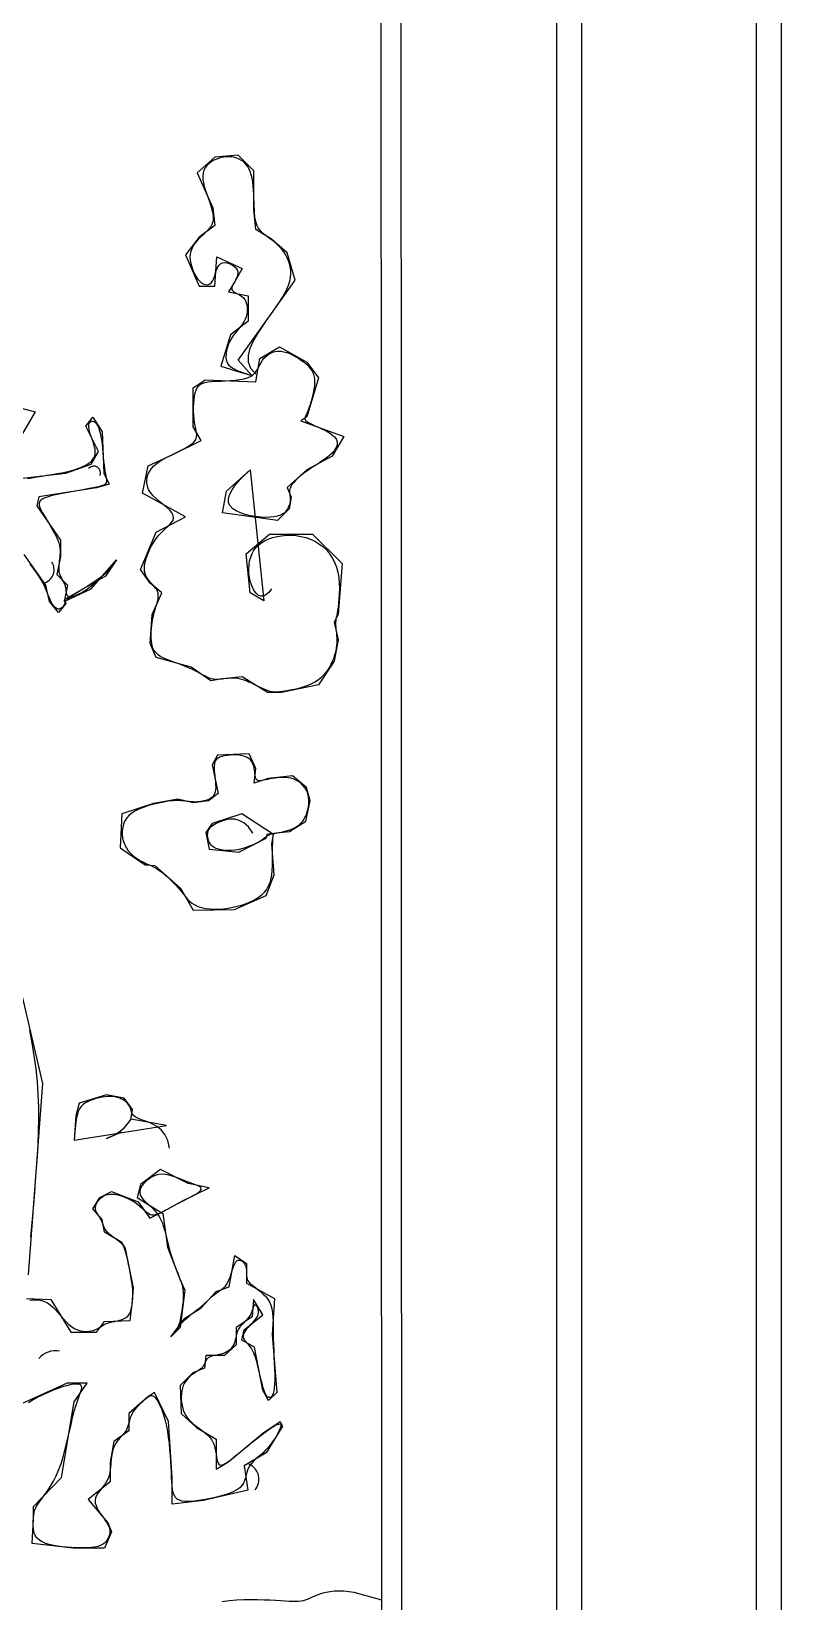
# Model space of a CAD drawing. Header units: metres. Extents: x -1226 to -815, y -1 to 952.
# Drawn here: x -944.1 to -828.6, y 318 to 559.9 of the extents above; entities that cross this region are included whole.
import ezdxf

# ---------------------------------------------------------------- set-up
doc = ezdxf.new("R2010")
doc.units = ezdxf.units.M
for name, color, linetype in [('3', 3, 'Continuous'), ('4', 4, 'Continuous'), ('7', 7, 'Continuous')]:
    doc.layers.add(name, color=color, linetype=linetype)

msp = doc.modelspace()

# ---------------------------------------------------------------- linework, layer by layer
at = {"layer": '3'}
msp.add_lwpolyline([(-1209.73, 927.22), (-1209.73, 3.01), (-832.43, 3.01), (-832.43, 939.37)], dxfattribs=at)
msp.add_lwpolyline([(-1178.93, 164.71), (-1178.93, 719.11), (-863.23, 719.11), (-863.23, 164.71)], close=True, dxfattribs=at)
msp.add_lwpolyline([(-1021.08, 677.08, -0.25), (-1041.73, 662.44, -0.06), (-1088.92, 661.95, 0.52), (-1109.94, 630.66, 0.6), (-1151.91, 606.37), (-1152.03, 280.53, 0.42), (-1135.07, 244.88, 0.48), (-1107.2, 202.03), (-934.96, 202.03, 0.48), (-907.09, 244.88, 0.42), (-890.13, 280.53), (-890.25, 606.37, 0.6), (-932.22, 630.66, 0.52), (-953.24, 661.95, -0.06), (-1000.42, 662.44, -0.25)], format="xyb", close=True, dxfattribs=at)
at = {"layer": '4'}
msp.add_lwpolyline([(-1213.58, 928.57), (-1213.58, -0.84), (-828.58, -0.84), (-828.58, 938.23)], dxfattribs=at)
msp.add_lwpolyline([(-1182.78, 160.86), (-1182.78, 722.96), (-859.38, 722.96), (-859.38, 160.86)], close=True, dxfattribs=at)
msp.add_lwpolyline([(-1021.61, 685.53, -0.34), (-1042.13, 665.5, -0.06), (-1088.77, 665.03, 0.44), (-1114.41, 636.15, 0.52), (-1154.99, 606.33), (-1155.11, 281.07, 0.39), (-1138.79, 243.03, 0.45), (-1107.35, 198.95), (-1021.08, 198.95), (-934.8, 198.95, 0.45), (-903.37, 243.03, 0.39), (-887.05, 281.07), (-887.17, 606.33, 0.52), (-927.74, 636.15, 0.44), (-953.39, 665.03, -0.06), (-1000.03, 665.5, -0.34), (-1020.55, 685.53)], format="xyb", dxfattribs=at)
at = {"layer": '7'}
for points in [[(-909.52, 507.11), (-909.52, 507.11), (-910.3, 507.96), (-910.66, 508.93), (-910.66, 509.98), (-910.38, 511.09), (-909.88, 512.22), (-909.23, 513.35), (-908.51, 514.45), (-907.79, 515.49), (-907.11, 516.44), (-906.5, 517.32), (-905.96, 518.12), (-905.49, 518.86), (-905.08, 519.55), (-904.75, 520.2), (-904.49, 520.82), (-904.3, 521.41), (-904.18, 521.98), (-904.14, 522.54), (-904.15, 523.08), (-904.22, 523.6), (-904.34, 524.1), (-904.49, 524.57), (-904.68, 525.01), (-904.9, 525.42), (-905.13, 525.8), (-905.39, 526.15), (-905.65, 526.47), (-905.93, 526.77), (-906.22, 527.05), (-906.51, 527.31), (-906.81, 527.55), (-907.11, 527.78), (-907.41, 528), (-907.71, 528.22), (-907.99, 528.43), (-908.27, 528.65), (-908.53, 528.88), (-908.77, 529.11), (-908.98, 529.36), (-909.17, 529.64), (-909.32, 529.93), (-909.45, 530.25), (-909.54, 530.6), (-909.62, 530.98), (-909.68, 531.4), (-909.72, 531.86), (-909.75, 532.36), (-909.77, 532.9), (-909.79, 533.48), (-909.81, 534.1), (-909.83, 534.74), (-909.87, 535.39), (-909.92, 536.04), (-909.99, 536.66), (-910.09, 537.26), (-910.22, 537.81), (-910.39, 538.31), (-910.6, 538.76), (-910.83, 539.15), (-911.1, 539.49), (-911.4, 539.78), (-911.72, 540.02), (-912.07, 540.22), (-912.43, 540.37), (-912.82, 540.48), (-913.22, 540.55), (-913.63, 540.58), (-914.05, 540.57), (-914.47, 540.53), (-914.88, 540.44), (-915.3, 540.32), (-915.7, 540.17), (-916.08, 539.99), (-916.45, 539.77), (-916.78, 539.51), (-917.08, 539.21), (-917.33, 538.88), (-917.52, 538.5), (-917.65, 538.08), (-917.71, 537.61), (-917.69, 537.1), (-917.6, 536.56), (-917.47, 535.98), (-917.29, 535.4), (-917.09, 534.81), (-916.89, 534.23), (-916.68, 533.68), (-916.5, 533.15), (-916.35, 532.66), (-916.23, 532.21), (-916.15, 531.8), (-916.1, 531.42), (-916.09, 531.06), (-916.12, 530.73), (-916.19, 530.43), (-916.3, 530.14), (-916.45, 529.86), (-916.64, 529.6), (-916.86, 529.34), (-917.1, 529.08), (-917.37, 528.83), (-917.64, 528.57), (-917.92, 528.31), (-918.21, 528.03), (-918.49, 527.74), (-918.75, 527.43), (-919, 527.11), (-919.22, 526.76), (-919.4, 526.39), (-919.54, 526), (-919.63, 525.57), (-919.67, 525.12), (-919.63, 524.64), (-919.54, 524.13), (-919.4, 523.62), (-919.22, 523.12), (-919, 522.64), (-918.75, 522.19), (-918.49, 521.79), (-918.21, 521.46), (-917.92, 521.19), (-917.64, 521.01), (-917.36, 520.89), (-917.09, 520.85), (-916.84, 520.88), (-916.6, 520.99), (-916.38, 521.16), (-916.2, 521.41), (-916.04, 521.72), (-915.91, 522.08), (-915.79, 522.48), (-915.67, 522.88), (-915.53, 523.26), (-915.37, 523.61), (-915.18, 523.9), (-914.94, 524.12), (-914.66, 524.24), (-914.33, 524.27), (-913.98, 524.23), (-913.62, 524.13), (-913.28, 523.97), (-912.96, 523.78), (-912.69, 523.55), (-912.48, 523.31), (-912.35, 523.07), (-912.29, 522.82), (-912.29, 522.57), (-912.33, 522.32), (-912.42, 522.07), (-912.53, 521.83), (-912.65, 521.59), (-912.78, 521.36), (-912.91, 521.14), (-913.03, 520.93), (-913.13, 520.73), (-913.2, 520.54), (-913.24, 520.36), (-913.24, 520.19), (-913.19, 520.04), (-913.09, 519.9), (-912.93, 519.78), (-912.72, 519.66), (-912.48, 519.53), (-912.21, 519.4), (-911.94, 519.25), (-911.68, 519.07), (-911.44, 518.86), (-911.23, 518.6), (-911.06, 518.29), (-910.94, 517.94), (-910.87, 517.56), (-910.84, 517.16), (-910.86, 516.75), (-910.92, 516.33), (-911.03, 515.93), (-911.18, 515.54), (-911.37, 515.17), (-911.59, 514.83), (-911.84, 514.5), (-912.11, 514.16), (-912.4, 513.83), (-912.68, 513.47), (-912.96, 513.09), (-913.24, 512.68), (-913.49, 512.23), (-913.71, 511.74), (-913.9, 511.24), (-914.04, 510.74), (-914.12, 510.24), (-914.14, 509.75), (-914.08, 509.3), (-913.94, 508.89), (-913.71, 508.53), (-913.39, 508.22), (-912.99, 507.94), (-912.52, 507.7), (-912, 507.48), (-911.42, 507.27), (-910.8, 507.07), (-910.14, 506.87), (-912.23, 509.22), (-907.11, 516.44), (-903.49, 521.56), (-904.7, 525.77), (-907.11, 527.88), (-909.52, 529.38), (-909.82, 532.4), (-909.82, 538.42), (-912.23, 540.82), (-915.85, 540.52), (-918.56, 538.11), (-916.15, 532.7), (-915.85, 529.99), (-918.26, 528.18), (-920.37, 525.47), (-918.26, 520.66), (-915.85, 520.66), (-915.55, 525.17), (-911.63, 523.36), (-912.83, 521.26), (-913.74, 519.75), (-910.73, 519.15), (-910.73, 515.24), (-913.44, 513.13), (-914.94, 508.31), (-911.93, 507.41), (-910.14, 506.87)], [(-907.11, 474), (-907.11, 474), (-907.55, 473.43), (-907.98, 473.07), (-908.39, 472.89), (-908.77, 472.88), (-909.13, 473.01), (-909.45, 473.28), (-909.74, 473.64), (-910, 474.1), (-910.21, 474.62), (-910.38, 475.19), (-910.51, 475.8), (-910.58, 476.43), (-910.61, 477.07), (-910.57, 477.71), (-910.48, 478.33), (-910.32, 478.91), (-910.1, 479.45), (-909.82, 479.95), (-909.47, 480.39), (-909.07, 480.79), (-908.61, 481.15), (-908.09, 481.45), (-907.52, 481.71), (-906.91, 481.92), (-906.25, 482.09), (-905.55, 482.2), (-904.82, 482.26), (-904.08, 482.27), (-903.33, 482.21), (-902.58, 482.1), (-901.84, 481.92), (-901.13, 481.67), (-900.45, 481.35), (-899.81, 480.97), (-899.22, 480.52), (-898.67, 480), (-898.18, 479.43), (-897.76, 478.79), (-897.4, 478.1), (-897.12, 477.36), (-896.91, 476.56), (-896.77, 475.74), (-896.7, 474.9), (-896.67, 474.06), (-896.68, 473.26), (-896.73, 472.5), (-896.79, 471.8), (-896.86, 471.19), (-896.94, 470.67), (-897.01, 470.24), (-897.08, 469.89), (-897.14, 469.59), (-897.19, 469.33), (-897.23, 469.09), (-897.26, 468.86), (-897.27, 468.63), (-897.26, 468.37), (-897.23, 468.09), (-897.2, 467.8), (-897.17, 467.48), (-897.13, 467.15), (-897.1, 466.8), (-897.07, 466.44), (-897.06, 466.07), (-897.07, 465.69), (-897.1, 465.3), (-897.15, 464.9), (-897.23, 464.49), (-897.32, 464.08), (-897.45, 463.66), (-897.59, 463.24), (-897.77, 462.81), (-897.97, 462.37), (-898.21, 461.94), (-898.47, 461.51), (-898.78, 461.09), (-899.12, 460.69), (-899.51, 460.32), (-899.95, 459.96), (-900.43, 459.65), (-900.96, 459.36), (-901.53, 459.12), (-902.13, 458.9), (-902.73, 458.72), (-903.34, 458.56), (-903.93, 458.43), (-904.48, 458.33), (-905, 458.24), (-905.46, 458.18), (-905.88, 458.13), (-906.26, 458.11), (-906.62, 458.12), (-906.96, 458.15), (-907.3, 458.21), (-907.65, 458.31), (-908.01, 458.44), (-908.4, 458.61), (-908.82, 458.8), (-909.25, 459.02), (-909.69, 459.24), (-910.14, 459.46), (-910.59, 459.66), (-911.04, 459.85), (-911.48, 460), (-911.9, 460.11), (-912.32, 460.18), (-912.71, 460.23), (-913.09, 460.24), (-913.46, 460.24), (-913.8, 460.22), (-914.13, 460.18), (-914.44, 460.15), (-914.73, 460.11), (-915.01, 460.08), (-915.28, 460.06), (-915.55, 460.05), (-915.81, 460.06), (-916.08, 460.09), (-916.36, 460.15), (-916.65, 460.25), (-916.96, 460.38), (-917.3, 460.54), (-917.65, 460.73), (-918.03, 460.94), (-918.44, 461.16), (-918.88, 461.39), (-919.36, 461.62), (-919.87, 461.85), (-920.41, 462.07), (-920.98, 462.29), (-921.56, 462.5), (-922.13, 462.71), (-922.69, 462.91), (-923.22, 463.12), (-923.71, 463.34), (-924.13, 463.56), (-924.5, 463.79), (-924.79, 464.03), (-925.03, 464.29), (-925.22, 464.58), (-925.36, 464.88), (-925.47, 465.21), (-925.54, 465.57), (-925.59, 465.97), (-925.62, 466.4), (-925.63, 466.86), (-925.62, 467.35), (-925.59, 467.85), (-925.54, 468.36), (-925.48, 468.87), (-925.39, 469.38), (-925.29, 469.88), (-925.17, 470.36), (-925.04, 470.82), (-924.91, 471.26), (-924.78, 471.67), (-924.67, 472.07), (-924.59, 472.44), (-924.54, 472.78), (-924.54, 473.09), (-924.58, 473.38), (-924.67, 473.64), (-924.79, 473.89), (-924.95, 474.12), (-925.13, 474.34), (-925.33, 474.56), (-925.53, 474.78), (-925.74, 475), (-925.95, 475.23), (-926.14, 475.48), (-926.31, 475.74), (-926.46, 476.04), (-926.57, 476.37), (-926.65, 476.73), (-926.67, 477.15), (-926.65, 477.61), (-926.56, 478.12), (-926.42, 478.68), (-926.22, 479.27), (-925.97, 479.87), (-925.67, 480.48), (-925.33, 481.07), (-924.95, 481.64), (-924.54, 482.17), (-924.09, 482.66), (-923.64, 483.1), (-923.21, 483.5), (-922.82, 483.89), (-922.5, 484.25), (-922.28, 484.61), (-922.18, 484.97), (-922.23, 485.33), (-922.44, 485.72), (-922.79, 486.12), (-923.24, 486.54), (-923.76, 486.98), (-924.3, 487.43), (-924.84, 487.89), (-925.33, 488.36), (-925.74, 488.85), (-926.04, 489.34), (-926.23, 489.84), (-926.33, 490.33), (-926.33, 490.82), (-926.24, 491.29), (-926.09, 491.74), (-925.87, 492.16), (-925.59, 492.56), (-925.27, 492.92), (-924.9, 493.24), (-924.5, 493.54), (-924.07, 493.82), (-923.61, 494.08), (-923.13, 494.33), (-922.63, 494.57), (-922.13, 494.82), (-921.62, 495.06), (-921.11, 495.31), (-920.63, 495.57), (-920.17, 495.83), (-919.76, 496.09), (-919.39, 496.35), (-919.09, 496.61), (-918.86, 496.87), (-918.71, 497.14), (-918.64, 497.41), (-918.62, 497.7), (-918.65, 498.01), (-918.71, 498.35), (-918.79, 498.73), (-918.88, 499.15), (-918.96, 499.63), (-919.03, 500.17), (-919.07, 500.75), (-919.1, 501.36), (-919.1, 501.97), (-919.08, 502.58), (-919.03, 503.17), (-918.96, 503.71), (-918.86, 504.2), (-918.73, 504.61), (-918.57, 504.96), (-918.36, 505.24), (-918.1, 505.47), (-917.77, 505.65), (-917.38, 505.79), (-916.91, 505.89), (-916.35, 505.95), (-915.7, 506), (-914.99, 506.03), (-914.24, 506.07), (-913.46, 506.11), (-912.7, 506.16), (-911.97, 506.25), (-911.3, 506.38), (-910.73, 506.56), (-910.25, 506.79), (-909.87, 507.08), (-909.57, 507.4), (-909.32, 507.75), (-909.11, 508.12), (-908.92, 508.5), (-908.73, 508.86), (-908.52, 509.22), (-908.27, 509.54), (-907.99, 509.83), (-907.68, 510.08), (-907.34, 510.29), (-906.96, 510.46), (-906.57, 510.57), (-906.15, 510.63), (-905.7, 510.62), (-905.24, 510.55), (-904.77, 510.42), (-904.29, 510.25), (-903.82, 510.03), (-903.35, 509.78), (-902.91, 509.51), (-902.48, 509.21), (-902.09, 508.91), (-901.73, 508.61), (-901.41, 508.3), (-901.14, 507.98), (-900.91, 507.64), (-900.72, 507.26), (-900.59, 506.85), (-900.51, 506.4), (-900.48, 505.9), (-900.51, 505.35), (-900.58, 504.76), (-900.69, 504.15), (-900.84, 503.53), (-901, 502.93), (-901.18, 502.36), (-901.36, 501.84), (-901.53, 501.39), (-901.69, 501.02), (-901.83, 500.71), (-901.92, 500.46), (-901.96, 500.26), (-901.94, 500.08), (-901.83, 499.92), (-901.63, 499.76), (-901.33, 499.58), (-900.92, 499.38), (-900.42, 499.15), (-899.87, 498.9), (-899.29, 498.63), (-898.72, 498.34), (-898.19, 498.03), (-897.73, 497.71), (-897.37, 497.38), (-897.13, 497.03), (-897.01, 496.68), (-897, 496.33), (-897.08, 495.98), (-897.25, 495.63), (-897.49, 495.28), (-897.78, 494.94), (-898.12, 494.62), (-898.49, 494.3), (-898.89, 494), (-899.31, 493.71), (-899.75, 493.42), (-900.2, 493.13), (-900.65, 492.84), (-901.1, 492.55), (-901.53, 492.26), (-901.96, 491.95), (-902.37, 491.64), (-902.75, 491.33), (-903.1, 491.02), (-903.41, 490.71), (-903.69, 490.41), (-903.92, 490.12), (-904.1, 489.85), (-904.22, 489.59), (-904.3, 489.36), (-904.33, 489.13), (-904.34, 488.91), (-904.33, 488.71), (-904.3, 488.5), (-904.27, 488.3), (-904.25, 488.09), (-904.24, 487.88), (-904.24, 487.67), (-904.26, 487.45), (-904.3, 487.23), (-904.35, 487.01), (-904.43, 486.79), (-904.53, 486.56), (-904.65, 486.34), (-904.79, 486.11), (-904.97, 485.89), (-905.19, 485.69), (-905.47, 485.5), (-905.81, 485.33), (-906.22, 485.19), (-906.72, 485.09), (-907.31, 485.03), (-908, 485.02), (-908.76, 485.05), (-909.56, 485.14), (-910.37, 485.27), (-911.16, 485.46), (-911.89, 485.71), (-912.55, 486.01), (-913.09, 486.36), (-913.48, 486.78), (-913.71, 487.27), (-913.75, 487.84), (-913.58, 488.5), (-913.19, 489.28), (-912.54, 490.17), (-911.63, 491.19), (-910.42, 492.36), (-908.31, 472.19), (-910.42, 473.39), (-911.03, 479.41), (-907.41, 482.42), (-900.78, 482.42), (-896.26, 477.91), (-896.86, 470.08), (-897.47, 468.88), (-896.86, 466.17), (-897.47, 462.86), (-899.88, 459.24), (-905.6, 458.04), (-907.71, 458.04), (-911.63, 460.45), (-914.64, 460.15), (-916.45, 459.85), (-919.46, 461.95), (-924.89, 463.46), (-925.79, 465.57), (-925.49, 470.08), (-923.98, 473.39), (-925.79, 474.9), (-927.3, 477.01), (-924.89, 482.73), (-920.37, 485.13), (-927, 488.75), (-926.09, 492.96), (-922.18, 494.77), (-917.96, 496.87), (-919.16, 498.98), (-919.16, 505), (-917.35, 506.21), (-909.52, 505.9), (-908.92, 509.52), (-905.9, 511.32), (-901.69, 508.91), (-899.88, 506.51), (-901.69, 500.49), (-902.59, 499.88), (-895.96, 497.48), (-897.77, 494.47), (-901.69, 492.36), (-904.7, 489.65), (-904.1, 488.14), (-904.4, 486.34), (-906.21, 484.53), (-914.64, 485.74), (-914.04, 489.05), (-910.42, 492.36)], [(-947.69, 502.39), (-943.51, 501.27), (-945.46, 497.93)], [(-946.3, 490.98), (-938.78, 491.81), (-934.88, 493.2), (-933.76, 495.15), (-935.71, 499.05), (-934.6, 500.44), (-933.21, 498.21), (-932.93, 491.81), (-932.09, 490.14), (-934.04, 489.59), (-942.96, 488.2), (-943.23, 486.8), (-939.61, 481.52), (-939.61, 479.01), (-940.17, 476.23), (-938.5, 474.56), (-939.06, 472.06), (-934.88, 474), (-930.98, 478.46), (-932.65, 475.95), (-939.06, 472.33), (-938.78, 471.78), (-939.89, 470.39), (-941.28, 472.06), (-941.84, 474.56), (-945.18, 479.29)], [(-944.67, 490.99), (-944, 491.13), (-943.26, 491.26), (-942.49, 491.39), (-941.69, 491.52), (-940.9, 491.64), (-940.12, 491.77), (-939.38, 491.91), (-938.7, 492.05), (-938.06, 492.2), (-937.49, 492.36), (-936.96, 492.53), (-936.49, 492.71), (-936.06, 492.9), (-935.68, 493.09), (-935.34, 493.3), (-935.05, 493.51), (-934.8, 493.74), (-934.6, 493.97), (-934.44, 494.23), (-934.33, 494.51), (-934.26, 494.8), (-934.25, 495.13), (-934.27, 495.48), (-934.35, 495.86), (-934.46, 496.26), (-934.59, 496.67), (-934.74, 497.09), (-934.88, 497.5), (-935.02, 497.9), (-935.13, 498.28), (-935.2, 498.63), (-935.23, 498.94), (-935.22, 499.21), (-935.17, 499.44), (-935.09, 499.62), (-934.98, 499.75), (-934.85, 499.83), (-934.71, 499.86), (-934.55, 499.84), (-934.39, 499.76), (-934.23, 499.62), (-934.08, 499.42), (-933.92, 499.16), (-933.77, 498.85), (-933.63, 498.47), (-933.5, 498.02), (-933.39, 497.52), (-933.3, 496.95), (-933.21, 496.33), (-933.14, 495.68), (-933.08, 495.02), (-933.02, 494.37), (-932.96, 493.73), (-932.9, 493.14), (-932.84, 492.6), (-932.76, 492.13), (-932.69, 491.73), (-932.62, 491.39), (-932.56, 491.1), (-932.51, 490.86), (-932.5, 490.65), (-932.51, 490.48), (-932.56, 490.33), (-932.65, 490.2), (-932.79, 490.08), (-933, 489.97), (-933.27, 489.87), (-933.62, 489.77), (-934.05, 489.67), (-934.58, 489.56), (-935.2, 489.45), (-935.93, 489.32), (-936.74, 489.18), (-937.59, 489.03), (-938.46, 488.87), (-939.32, 488.71), (-940.14, 488.54), (-940.88, 488.37), (-941.52, 488.2), (-942.02, 488.02), (-942.41, 487.84), (-942.67, 487.64), (-942.83, 487.42), (-942.89, 487.17), (-942.87, 486.88), (-942.76, 486.54), (-942.58, 486.15), (-942.35, 485.71), (-942.06, 485.22), (-941.75, 484.69), (-941.42, 484.14), (-941.08, 483.58), (-940.76, 483.02), (-940.47, 482.49), (-940.22, 481.98), (-940.02, 481.51), (-939.87, 481.09), (-939.77, 480.69), (-939.7, 480.32), (-939.67, 479.97), (-939.66, 479.63), (-939.68, 479.3), (-939.71, 478.97), (-939.74, 478.63), (-939.79, 478.3), (-939.82, 477.97), (-939.86, 477.64), (-939.88, 477.32), (-939.88, 477), (-939.85, 476.7), (-939.8, 476.42), (-939.71, 476.15), (-939.6, 475.89), (-939.47, 475.64), (-939.33, 475.4), (-939.2, 475.16), (-939.07, 474.92), (-938.96, 474.68), (-938.87, 474.42), (-938.82, 474.16), (-938.78, 473.89), (-938.76, 473.63), (-938.73, 473.38), (-938.67, 473.17), (-938.59, 472.99), (-938.46, 472.87), (-938.27, 472.8), (-938, 472.8), (-937.68, 472.86), (-937.3, 472.99), (-936.87, 473.18), (-936.41, 473.41), (-935.93, 473.7), (-935.43, 474.04), (-934.92, 474.42), (-934.42, 474.84), (-933.94, 475.28), (-933.48, 475.71), (-933.05, 476.14), (-932.67, 476.53), (-932.35, 476.86), (-932.09, 477.12), (-931.91, 477.3), (-931.81, 477.37), (-931.8, 477.34), (-931.87, 477.22), (-932.03, 477.04), (-932.26, 476.78), (-932.58, 476.48), (-932.97, 476.14), (-933.44, 475.77), (-933.98, 475.38), (-934.57, 474.98), (-935.19, 474.58), (-935.81, 474.18), (-936.42, 473.81), (-937, 473.45), (-937.51, 473.13), (-937.94, 472.84), (-938.28, 472.61), (-938.52, 472.41), (-938.69, 472.24), (-938.81, 472.1), (-938.88, 471.98), (-938.93, 471.87), (-938.97, 471.76), (-939.01, 471.64), (-939.07, 471.51), (-939.15, 471.38), (-939.25, 471.25), (-939.37, 471.13), (-939.5, 471.03), (-939.64, 470.95), (-939.78, 470.9), (-939.94, 470.9), (-940.1, 470.94), (-940.26, 471.02), (-940.42, 471.14), (-940.58, 471.3), (-940.73, 471.49), (-940.88, 471.71), (-941.02, 471.94), (-941.14, 472.2), (-941.26, 472.46), (-941.37, 472.75), (-941.48, 473.05), (-941.6, 473.37), (-941.74, 473.72), (-941.9, 474.09), (-942.08, 474.5), (-942.31, 474.93), (-942.57, 475.4), (-942.87, 475.89), (-943.2, 476.38), (-943.55, 476.87), (-943.92, 477.33), (-944.3, 477.76)], [(-910, 436.39), (-910, 436.39), (-910.66, 437.33), (-911.36, 437.97), (-912.07, 438.35), (-912.78, 438.52), (-913.48, 438.53), (-914.14, 438.42), (-914.74, 438.22), (-915.27, 438), (-915.72, 437.79), (-916.08, 437.58), (-916.37, 437.38), (-916.59, 437.17), (-916.76, 436.97), (-916.87, 436.76), (-916.95, 436.53), (-916.99, 436.3), (-917, 436.04), (-916.99, 435.77), (-916.94, 435.49), (-916.86, 435.22), (-916.72, 434.95), (-916.55, 434.7), (-916.31, 434.46), (-916.03, 434.26), (-915.68, 434.08), (-915.28, 433.94), (-914.83, 433.84), (-914.35, 433.77), (-913.83, 433.74), (-913.3, 433.75), (-912.76, 433.79), (-912.21, 433.88), (-911.67, 434.01), (-911.14, 434.16), (-910.63, 434.35), (-910.15, 434.55), (-909.7, 434.75), (-909.29, 434.96), (-908.93, 435.16), (-908.62, 435.35), (-908.38, 435.52), (-908.18, 435.66), (-908.01, 435.79), (-907.86, 435.9), (-907.73, 435.99), (-907.58, 436.08), (-907.41, 436.15), (-907.21, 436.22), (-906.96, 436.28), (-906.66, 436.34), (-906.34, 436.4), (-905.99, 436.46), (-905.62, 436.54), (-905.24, 436.62), (-904.86, 436.71), (-904.49, 436.82), (-904.13, 436.95), (-903.78, 437.1), (-903.45, 437.27), (-903.15, 437.47), (-902.86, 437.68), (-902.6, 437.92), (-902.36, 438.18), (-902.14, 438.46), (-901.96, 438.77), (-901.8, 439.1), (-901.67, 439.44), (-901.57, 439.8), (-901.48, 440.15), (-901.42, 440.5), (-901.39, 440.85), (-901.37, 441.18), (-901.37, 441.5), (-901.4, 441.8), (-901.44, 442.09), (-901.5, 442.36), (-901.59, 442.63), (-901.7, 442.88), (-901.84, 443.13), (-901.99, 443.37), (-902.18, 443.61), (-902.38, 443.84), (-902.61, 444.06), (-902.87, 444.26), (-903.15, 444.45), (-903.46, 444.61), (-903.79, 444.74), (-904.15, 444.84), (-904.53, 444.91), (-904.92, 444.95), (-905.34, 444.96), (-905.75, 444.94), (-906.17, 444.91), (-906.58, 444.86), (-906.98, 444.8), (-907.36, 444.73), (-907.71, 444.66), (-908.04, 444.59), (-908.34, 444.53), (-908.62, 444.48), (-908.86, 444.46), (-909.07, 444.46), (-909.24, 444.5), (-909.38, 444.58), (-909.48, 444.7), (-909.55, 444.86), (-909.6, 445.06), (-909.64, 445.28), (-909.66, 445.53), (-909.69, 445.79), (-909.71, 446.07), (-909.76, 446.35), (-909.82, 446.63), (-909.9, 446.91), (-910.02, 447.18), (-910.16, 447.43), (-910.35, 447.67), (-910.59, 447.87), (-910.87, 448.05), (-911.21, 448.2), (-911.61, 448.31), (-912.05, 448.38), (-912.52, 448.42), (-913, 448.42), (-913.48, 448.4), (-913.95, 448.35), (-914.38, 448.28), (-914.76, 448.18), (-915.08, 448.07), (-915.35, 447.93), (-915.56, 447.76), (-915.72, 447.57), (-915.83, 447.34), (-915.91, 447.08), (-915.94, 446.77), (-915.95, 446.43), (-915.93, 446.04), (-915.89, 445.62), (-915.85, 445.17), (-915.8, 444.72), (-915.75, 444.27), (-915.72, 443.83), (-915.71, 443.42), (-915.72, 443.05), (-915.78, 442.73), (-915.87, 442.45), (-915.98, 442.22), (-916.13, 442.02), (-916.31, 441.86), (-916.5, 441.72), (-916.72, 441.6), (-916.95, 441.5), (-917.2, 441.42), (-917.46, 441.34), (-917.73, 441.28), (-918.01, 441.24), (-918.3, 441.2), (-918.59, 441.18), (-918.88, 441.17), (-919.18, 441.18), (-919.48, 441.2), (-919.78, 441.23), (-920.08, 441.27), (-920.4, 441.31), (-920.72, 441.34), (-921.06, 441.37), (-921.41, 441.39), (-921.79, 441.39), (-922.18, 441.37), (-922.59, 441.34), (-923.03, 441.28), (-923.48, 441.21), (-923.96, 441.12), (-924.45, 441.02), (-924.96, 440.9), (-925.49, 440.77), (-926.03, 440.62), (-926.59, 440.45), (-927.13, 440.25), (-927.66, 440.03), (-928.17, 439.77), (-928.63, 439.47), (-929.05, 439.13), (-929.4, 438.73), (-929.68, 438.28), (-929.89, 437.78), (-930.03, 437.26), (-930.1, 436.71), (-930.11, 436.15), (-930.04, 435.6), (-929.91, 435.07), (-929.72, 434.56), (-929.46, 434.09), (-929.16, 433.66), (-928.81, 433.28), (-928.44, 432.93), (-928.05, 432.62), (-927.67, 432.35), (-927.29, 432.13), (-926.94, 431.94), (-926.63, 431.78), (-926.34, 431.66), (-926.07, 431.55), (-925.81, 431.45), (-925.55, 431.33), (-925.27, 431.2), (-924.98, 431.04), (-924.66, 430.84), (-924.3, 430.59), (-923.91, 430.29), (-923.5, 429.96), (-923.08, 429.59), (-922.66, 429.19), (-922.24, 428.78), (-921.83, 428.35), (-921.45, 427.92), (-921.09, 427.49), (-920.76, 427.07), (-920.43, 426.66), (-920.09, 426.28), (-919.74, 425.92), (-919.36, 425.6), (-918.93, 425.32), (-918.44, 425.09), (-917.89, 424.91), (-917.29, 424.78), (-916.63, 424.71), (-915.95, 424.67), (-915.24, 424.69), (-914.51, 424.74), (-913.79, 424.83), (-913.08, 424.96), (-912.39, 425.11), (-911.73, 425.3), (-911.1, 425.51), (-910.5, 425.76), (-909.95, 426.02), (-909.44, 426.31), (-908.98, 426.61), (-908.57, 426.94), (-908.21, 427.28), (-907.91, 427.64), (-907.66, 428.03), (-907.45, 428.46), (-907.29, 428.92), (-907.16, 429.43), (-907.07, 429.98), (-907.01, 430.6), (-906.97, 431.27), (-906.96, 431.98), (-906.96, 432.72), (-906.96, 433.47), (-906.95, 434.21), (-906.93, 434.91), (-906.9, 435.57), (-906.83, 436.16), (-911.7, 439.33), (-916.23, 437.86), (-917.25, 436.5), (-916.69, 433.9), (-912.15, 433.45), (-907.96, 435.6), (-907.74, 436.28), (-904.34, 436.62), (-901.84, 438.2), (-901.16, 441.37), (-901.73, 443.41), (-903.88, 445.22), (-907.62, 444.77), (-909.77, 444.09), (-909.55, 446.35), (-910.57, 448.62), (-915.44, 448.39), (-916.23, 446.92), (-915.33, 442.5), (-916.8, 441.37), (-919.18, 441.03), (-921.56, 441.6), (-925.3, 440.92), (-930.17, 439.33), (-930.4, 434.13), (-926.55, 431.52), (-925.07, 431.41), (-921.11, 427.9), (-919.18, 424.5), (-912.83, 424.62), (-907.96, 426.77), (-906.72, 429.94), (-907.06, 434.69), (-906.83, 436.16)], [(-946.27, 414.5), (-942.37, 397.8), (-943.48, 382.78), (-944.59, 368.31)], [(-944.39, 406.01), (-944.02, 404.06), (-943.69, 402.07), (-943.41, 400.07), (-943.2, 398.08), (-943.07, 396.11), (-943, 394.17), (-942.99, 392.24), (-943.03, 390.34), (-943.11, 388.45), (-943.22, 386.58), (-943.34, 384.72), (-943.48, 382.87), (-943.62, 381.03), (-943.76, 379.23), (-943.91, 377.46), (-944.07, 375.77), (-944.23, 374.16)], [(-922.8, 387.83), (-922.8, 387.83), (-923.09, 389.01), (-923.54, 389.93), (-924.12, 390.65), (-924.77, 391.19), (-925.47, 391.6), (-926.16, 391.89), (-926.81, 392.12), (-927.37, 392.31), (-927.8, 392.5), (-928.13, 392.69), (-928.36, 392.88), (-928.51, 393.07), (-928.61, 393.26), (-928.68, 393.45), (-928.73, 393.65), (-928.78, 393.85), (-928.85, 394.05), (-928.95, 394.26), (-929.07, 394.46), (-929.22, 394.66), (-929.38, 394.85), (-929.57, 395.03), (-929.79, 395.19), (-930.03, 395.34), (-930.29, 395.47), (-930.57, 395.58), (-930.88, 395.67), (-931.21, 395.74), (-931.56, 395.78), (-931.94, 395.8), (-932.34, 395.79), (-932.77, 395.76), (-933.21, 395.7), (-933.67, 395.61), (-934.14, 395.5), (-934.59, 395.35), (-935.04, 395.18), (-935.45, 394.99), (-935.83, 394.76), (-936.17, 394.51), (-936.46, 394.23), (-936.69, 393.89), (-936.89, 393.47), (-937.05, 392.93), (-937.19, 392.25), (-937.3, 391.4), (-937.41, 390.36), (-937.5, 389.08), (-923.3, 391.32), (-928.78, 392.31), (-928.53, 393.81), (-929.78, 395.55), (-932.52, 396.05), (-936.75, 394.8), (-937.25, 392.81), (-937.5, 389.08)], [(-928.78, 392.31), (-928.78, 392.31), (-929.28, 391.66), (-929.68, 391.15), (-930.03, 390.76), (-930.37, 390.45), (-930.74, 390.19), (-931.2, 389.93), (-931.77, 389.66), (-932.52, 389.33), (-930.28, 390.32), (-932.52, 389.33)], [(-944.83, 364.7), (-941.07, 364.52), (-938.02, 359.51), (-934.08, 359.51), (-932.83, 361.12), (-928.88, 361.3), (-928.53, 364.16), (-928.35, 366.31), (-929.6, 372.4), (-930.14, 373.29), (-932.83, 374.9), (-933.19, 376.87), (-934.62, 378.48), (-933.54, 380.27), (-931.75, 381.17), (-927.63, 379.56), (-925.84, 377.05), (-923.69, 378.13), (-920.82, 379.74), (-916.7, 381.71), (-919.92, 382.42), (-924.23, 384.57), (-927.27, 382.24), (-927.81, 380.27), (-923.87, 377.77), (-923.15, 372.58), (-921.18, 367.56), (-920.46, 365.95), (-921.18, 360.22), (-922.61, 358.79), (-920.46, 361.66), (-917.95, 363.27), (-915.62, 365.77), (-913.65, 366.49), (-912.76, 371.32), (-910.96, 370.07), (-910.96, 368.46), (-910.96, 367.03), (-906.66, 364.7), (-907.02, 359.15), (-906.3, 350.2), (-907.56, 348.95), (-908.46, 350.56), (-909.71, 357.18), (-911.68, 358.26), (-911.32, 359.87), (-908.46, 362.19), (-909.89, 364.52), (-910.07, 361.84), (-912.58, 360.22), (-912.58, 357.54), (-914.37, 355.93), (-917.24, 355.93), (-917.42, 353.96), (-919.21, 353.24), (-921.18, 351.27), (-921, 346.98), (-918.67, 344.83), (-915.62, 343.04), (-915.62, 338.38), (-913.83, 339.46), (-912.76, 340.35), (-908.46, 343.93), (-905.77, 345.72), (-905.41, 345.01), (-907.92, 340.89), (-911.32, 338.92), (-910.78, 335.16), (-917.59, 333.55), (-922.43, 333.01), (-922.43, 337.13), (-922.97, 345.72), (-925.12, 350.2), (-926.2, 349.48), (-929.06, 346.98), (-929.06, 344.29), (-931.39, 342.68), (-931.93, 339.46), (-931.93, 336.42), (-935.34, 333.73), (-932.29, 330.15), (-931.75, 328.72), (-932.83, 326.21), (-937.67, 326.21), (-943.94, 326.93), (-943.76, 330.69), (-943.76, 332.66), (-939.46, 337.13), (-937.49, 348.77), (-935.51, 351.63), (-938.56, 351.63), (-946.09, 348.23)], [(-944.32, 364.44), (-943.87, 364.49), (-943.41, 364.5), (-942.96, 364.47), (-942.51, 364.37), (-942.06, 364.22), (-941.62, 364), (-941.19, 363.72), (-940.77, 363.36), (-940.36, 362.94), (-939.95, 362.49), (-939.54, 362.02), (-939.14, 361.55), (-938.72, 361.1), (-938.3, 360.69), (-937.87, 360.34), (-937.43, 360.07), (-936.98, 359.87), (-936.53, 359.73), (-936.09, 359.65), (-935.66, 359.62), (-935.25, 359.64), (-934.87, 359.69), (-934.53, 359.78), (-934.22, 359.89), (-933.95, 360.02), (-933.7, 360.17), (-933.45, 360.32), (-933.21, 360.47), (-932.96, 360.62), (-932.68, 360.76), (-932.38, 360.88), (-932.03, 360.98), (-931.66, 361.07), (-931.27, 361.15), (-930.87, 361.24), (-930.48, 361.33), (-930.11, 361.44), (-929.78, 361.58), (-929.48, 361.75), (-929.24, 361.96), (-929.05, 362.2), (-928.9, 362.48), (-928.78, 362.77), (-928.7, 363.08), (-928.64, 363.4), (-928.59, 363.73), (-928.56, 364.04), (-928.52, 364.35), (-928.5, 364.66), (-928.48, 364.97), (-928.47, 365.3), (-928.47, 365.66), (-928.49, 366.05), (-928.53, 366.48), (-928.59, 366.97), (-928.66, 367.51), (-928.76, 368.1), (-928.87, 368.71), (-928.99, 369.33), (-929.11, 369.94), (-929.24, 370.52), (-929.36, 371.06), (-929.48, 371.53), (-929.59, 371.93), (-929.69, 372.26), (-929.79, 372.53), (-929.9, 372.75), (-930.02, 372.94), (-930.15, 373.11), (-930.31, 373.26), (-930.5, 373.41), (-930.71, 373.57), (-930.96, 373.75), (-931.21, 373.93), (-931.48, 374.12), (-931.74, 374.32), (-932, 374.53), (-932.23, 374.74), (-932.44, 374.96), (-932.61, 375.19), (-932.76, 375.42), (-932.88, 375.65), (-932.98, 375.89), (-933.07, 376.12), (-933.16, 376.36), (-933.26, 376.59), (-933.36, 376.81), (-933.48, 377.04), (-933.61, 377.25), (-933.74, 377.46), (-933.87, 377.68), (-933.99, 377.88), (-934.09, 378.09), (-934.16, 378.3), (-934.2, 378.51), (-934.2, 378.73), (-934.17, 378.94), (-934.11, 379.16), (-934.01, 379.36), (-933.9, 379.57), (-933.76, 379.76), (-933.6, 379.95), (-933.42, 380.13), (-933.24, 380.29), (-933.04, 380.43), (-932.82, 380.55), (-932.58, 380.65), (-932.32, 380.72), (-932.03, 380.77), (-931.72, 380.78), (-931.36, 380.75), (-930.98, 380.69), (-930.56, 380.59), (-930.13, 380.46), (-929.69, 380.29), (-929.25, 380.1), (-928.82, 379.89), (-928.4, 379.66), (-928.02, 379.41), (-927.67, 379.15), (-927.34, 378.88), (-927.05, 378.61), (-926.77, 378.36), (-926.52, 378.13), (-926.27, 377.93), (-926.02, 377.77), (-925.78, 377.65), (-925.53, 377.59), (-925.27, 377.57), (-925.01, 377.61), (-924.74, 377.68), (-924.46, 377.78), (-924.17, 377.91), (-923.88, 378.05), (-923.57, 378.22), (-923.25, 378.39), (-922.92, 378.57), (-922.57, 378.76), (-922.21, 378.95), (-921.84, 379.15), (-921.45, 379.36), (-921.04, 379.58), (-920.61, 379.8), (-920.17, 380.02), (-919.72, 380.25), (-919.29, 380.48), (-918.89, 380.7), (-918.53, 380.92), (-918.24, 381.13), (-918.03, 381.32), (-917.92, 381.5), (-917.92, 381.66), (-918.02, 381.8), (-918.22, 381.94), (-918.49, 382.07), (-918.82, 382.2), (-919.21, 382.34), (-919.64, 382.49), (-920.1, 382.66), (-920.58, 382.85), (-921.07, 383.05), (-921.57, 383.25), (-922.07, 383.43), (-922.57, 383.6), (-923.06, 383.72), (-923.55, 383.8), (-924.02, 383.83), (-924.46, 383.78), (-924.89, 383.68), (-925.29, 383.52), (-925.67, 383.32), (-926.02, 383.09), (-926.33, 382.84), (-926.61, 382.57), (-926.85, 382.3), (-927.06, 382.04), (-927.22, 381.78), (-927.33, 381.52), (-927.39, 381.26), (-927.4, 380.99), (-927.35, 380.73), (-927.24, 380.46), (-927.06, 380.19), (-926.82, 379.9), (-926.52, 379.6), (-926.18, 379.29), (-925.81, 378.95), (-925.44, 378.59), (-925.07, 378.21), (-924.72, 377.78), (-924.4, 377.32), (-924.14, 376.82), (-923.91, 376.28), (-923.72, 375.71), (-923.55, 375.12), (-923.4, 374.51), (-923.25, 373.88), (-923.1, 373.25), (-922.94, 372.61), (-922.76, 371.97), (-922.57, 371.35), (-922.37, 370.73), (-922.16, 370.15), (-921.96, 369.58), (-921.76, 369.06), (-921.56, 368.57), (-921.39, 368.13), (-921.23, 367.74), (-921.09, 367.39), (-920.97, 367.06), (-920.88, 366.74), (-920.8, 366.42), (-920.75, 366.08), (-920.71, 365.7), (-920.7, 365.27), (-920.71, 364.78), (-920.74, 364.24), (-920.8, 363.68), (-920.86, 363.09), (-920.95, 362.51), (-921.05, 361.95), (-921.17, 361.42), (-921.3, 360.94), (-921.44, 360.53), (-921.58, 360.18), (-921.71, 359.9), (-921.84, 359.69), (-921.94, 359.54), (-922, 359.46), (-922.03, 359.45), (-922.01, 359.51), (-921.94, 359.63), (-921.82, 359.81), (-921.66, 360.03), (-921.45, 360.29), (-921.22, 360.57), (-920.96, 360.86), (-920.69, 361.16), (-920.4, 361.45), (-920.11, 361.72), (-919.81, 361.97), (-919.51, 362.22), (-919.2, 362.46), (-918.9, 362.69), (-918.59, 362.92), (-918.29, 363.17), (-917.98, 363.42), (-917.68, 363.68), (-917.38, 363.95), (-917.09, 364.23), (-916.8, 364.5), (-916.51, 364.77), (-916.23, 365.02), (-915.95, 365.26), (-915.68, 365.48), (-915.42, 365.67), (-915.16, 365.84), (-914.91, 366.01), (-914.67, 366.18), (-914.44, 366.37), (-914.22, 366.6), (-914.02, 366.86), (-913.83, 367.18), (-913.66, 367.55), (-913.5, 367.97), (-913.35, 368.42), (-913.21, 368.87), (-913.07, 369.3), (-912.92, 369.7), (-912.77, 370.04), (-912.61, 370.31), (-912.43, 370.49), (-912.25, 370.58), (-912.06, 370.6), (-911.88, 370.56), (-911.7, 370.47), (-911.54, 370.34), (-911.39, 370.19), (-911.26, 370.01), (-911.16, 369.83), (-911.09, 369.64), (-911.04, 369.45), (-911, 369.26), (-910.98, 369.07), (-910.97, 368.87), (-910.96, 368.68), (-910.96, 368.49), (-910.96, 368.3), (-910.95, 368.11), (-910.93, 367.92), (-910.87, 367.73), (-910.79, 367.53), (-910.66, 367.32), (-910.48, 367.11), (-910.25, 366.88), (-909.95, 366.64), (-909.6, 366.37), (-909.22, 366.09), (-908.82, 365.78), (-908.43, 365.43), (-908.05, 365.05), (-907.72, 364.63), (-907.44, 364.16), (-907.23, 363.65), (-907.08, 363.08), (-906.98, 362.46), (-906.92, 361.79), (-906.88, 361.07), (-906.87, 360.29), (-906.86, 359.46), (-906.84, 358.58), (-906.81, 357.65), (-906.77, 356.69), (-906.73, 355.72), (-906.68, 354.76), (-906.64, 353.84), (-906.62, 352.97), (-906.61, 352.18), (-906.63, 351.48), (-906.68, 350.9), (-906.76, 350.44), (-906.85, 350.07), (-906.97, 349.79), (-907.09, 349.6), (-907.23, 349.48), (-907.36, 349.43), (-907.5, 349.42), (-907.63, 349.47), (-907.76, 349.56), (-907.88, 349.71), (-908.01, 349.92), (-908.13, 350.18), (-908.26, 350.51), (-908.38, 350.92), (-908.52, 351.39), (-908.65, 351.94), (-908.8, 352.55), (-908.95, 353.2), (-909.1, 353.86), (-909.27, 354.52), (-909.45, 355.15), (-909.63, 355.74), (-909.83, 356.26), (-910.04, 356.7), (-910.25, 357.06), (-910.46, 357.36), (-910.66, 357.61), (-910.85, 357.83), (-911.03, 358.01), (-911.17, 358.18), (-911.29, 358.35), (-911.38, 358.52), (-911.42, 358.7), (-911.43, 358.89), (-911.4, 359.09), (-911.33, 359.3), (-911.23, 359.52), (-911.09, 359.75), (-910.9, 359.99), (-910.69, 360.24), (-910.44, 360.5), (-910.18, 360.77), (-909.93, 361.05), (-909.68, 361.33), (-909.47, 361.61), (-909.29, 361.9), (-909.17, 362.19), (-909.11, 362.48), (-909.11, 362.76), (-909.16, 363.02), (-909.24, 363.25), (-909.34, 363.44), (-909.45, 363.59), (-909.57, 363.67), (-909.68, 363.69), (-909.77, 363.63), (-909.85, 363.5), (-909.93, 363.32), (-910, 363.1), (-910.08, 362.84), (-910.18, 362.57), (-910.31, 362.29), (-910.46, 362.01), (-910.64, 361.75), (-910.85, 361.51), (-911.08, 361.27), (-911.32, 361.03), (-911.55, 360.79), (-911.78, 360.55), (-911.98, 360.31), (-912.16, 360.05), (-912.3, 359.77), (-912.41, 359.48), (-912.49, 359.18), (-912.56, 358.88), (-912.63, 358.58), (-912.7, 358.28), (-912.78, 357.99), (-912.88, 357.72), (-913, 357.46), (-913.15, 357.22), (-913.33, 356.99), (-913.53, 356.79), (-913.76, 356.61), (-914, 356.45), (-914.27, 356.31), (-914.55, 356.2), (-914.85, 356.11), (-915.15, 356.04), (-915.46, 355.98), (-915.77, 355.92), (-916.06, 355.86), (-916.33, 355.79), (-916.58, 355.71), (-916.79, 355.6), (-916.96, 355.46), (-917.1, 355.3), (-917.21, 355.12), (-917.3, 354.93), (-917.39, 354.73), (-917.48, 354.53), (-917.57, 354.34), (-917.68, 354.17), (-917.82, 354.01), (-917.98, 353.86), (-918.15, 353.73), (-918.35, 353.6), (-918.56, 353.47), (-918.78, 353.34), (-919, 353.19), (-919.24, 353.03), (-919.47, 352.86), (-919.71, 352.66), (-919.93, 352.43), (-920.15, 352.18), (-920.35, 351.91), (-920.54, 351.6), (-920.69, 351.26), (-920.82, 350.89), (-920.92, 350.48), (-920.98, 350.04), (-921, 349.59), (-921, 349.12), (-920.96, 348.66), (-920.89, 348.2), (-920.78, 347.75), (-920.64, 347.34), (-920.47, 346.95), (-920.26, 346.59), (-920.03, 346.26), (-919.77, 345.96), (-919.5, 345.67), (-919.2, 345.4), (-918.88, 345.14), (-918.55, 344.89), (-918.21, 344.64), (-917.87, 344.4), (-917.52, 344.15), (-917.2, 343.88), (-916.88, 343.6), (-916.6, 343.29), (-916.34, 342.94), (-916.13, 342.56), (-915.96, 342.14), (-915.83, 341.69), (-915.73, 341.23), (-915.65, 340.77), (-915.58, 340.34), (-915.51, 339.94), (-915.42, 339.6), (-915.32, 339.34), (-915.2, 339.16), (-915.05, 339.06), (-914.88, 339.02), (-914.7, 339.04), (-914.52, 339.1), (-914.33, 339.19), (-914.13, 339.31), (-913.95, 339.43), (-913.78, 339.55), (-913.6, 339.68), (-913.43, 339.81), (-913.24, 339.96), (-913.03, 340.13), (-912.8, 340.32), (-912.53, 340.54), (-912.22, 340.8), (-911.86, 341.1), (-911.46, 341.43), (-911.03, 341.79), (-910.57, 342.16), (-910.11, 342.54), (-909.64, 342.92), (-909.17, 343.29), (-908.72, 343.64), (-908.3, 343.96), (-907.9, 344.25), (-907.53, 344.51), (-907.19, 344.74), (-906.88, 344.94), (-906.61, 345.1), (-906.36, 345.22), (-906.16, 345.31), (-905.98, 345.35), (-905.85, 345.36), (-905.75, 345.32), (-905.7, 345.24), (-905.68, 345.12), (-905.71, 344.94), (-905.77, 344.72), (-905.89, 344.44), (-906.04, 344.11), (-906.24, 343.75), (-906.47, 343.34), (-906.74, 342.92), (-907.04, 342.49), (-907.36, 342.06), (-907.71, 341.64), (-908.07, 341.25), (-908.44, 340.88), (-908.82, 340.54), (-909.2, 340.22), (-909.56, 339.91), (-909.89, 339.61), (-910.2, 339.29), (-910.46, 338.97), (-910.67, 338.62), (-910.82, 338.25), (-910.93, 337.86), (-911.03, 337.46), (-911.12, 337.05), (-911.25, 336.64), (-911.43, 336.25), (-911.67, 335.87), (-912.01, 335.52), (-912.46, 335.2), (-913, 334.91), (-913.62, 334.65), (-914.3, 334.42), (-915.03, 334.22), (-915.77, 334.03), (-916.53, 333.87), (-917.27, 333.73), (-917.98, 333.61), (-918.65, 333.5), (-919.29, 333.43), (-919.87, 333.4), (-920.4, 333.41), (-920.88, 333.48), (-921.29, 333.6), (-921.63, 333.79), (-921.89, 334.05), (-922.09, 334.38), (-922.24, 334.79), (-922.34, 335.26), (-922.41, 335.81), (-922.46, 336.43), (-922.49, 337.12), (-922.52, 337.88), (-922.56, 338.7), (-922.61, 339.58), (-922.67, 340.5), (-922.75, 341.44), (-922.84, 342.37), (-922.95, 343.3), (-923.08, 344.19), (-923.24, 345.04), (-923.42, 345.82), (-923.62, 346.54), (-923.83, 347.19), (-924.06, 347.77), (-924.29, 348.27), (-924.51, 348.71), (-924.73, 349.06), (-924.94, 349.33), (-925.14, 349.53), (-925.32, 349.65), (-925.5, 349.7), (-925.67, 349.7), (-925.86, 349.63), (-926.05, 349.52), (-926.26, 349.37), (-926.49, 349.19), (-926.75, 348.97), (-927.03, 348.73), (-927.32, 348.47), (-927.61, 348.19), (-927.89, 347.89), (-928.15, 347.59), (-928.39, 347.27), (-928.59, 346.95), (-928.74, 346.62), (-928.87, 346.3), (-928.97, 345.97), (-929.05, 345.65), (-929.13, 345.34), (-929.22, 345.04), (-929.32, 344.75), (-929.45, 344.47), (-929.61, 344.21), (-929.8, 343.96), (-930.02, 343.72), (-930.24, 343.48), (-930.47, 343.23), (-930.69, 342.97), (-930.9, 342.7), (-931.09, 342.41), (-931.26, 342.1), (-931.4, 341.76), (-931.52, 341.41), (-931.61, 341.04), (-931.69, 340.66), (-931.75, 340.27), (-931.8, 339.88), (-931.84, 339.49), (-931.87, 339.1), (-931.9, 338.71), (-931.94, 338.33), (-931.99, 337.95), (-932.06, 337.57), (-932.17, 337.2), (-932.31, 336.84), (-932.5, 336.47), (-932.73, 336.12), (-933, 335.77), (-933.29, 335.41), (-933.57, 335.06), (-933.83, 334.7), (-934.04, 334.34), (-934.19, 333.97), (-934.26, 333.58), (-934.24, 333.18), (-934.13, 332.78), (-933.95, 332.37), (-933.73, 331.97), (-933.48, 331.57), (-933.21, 331.19), (-932.95, 330.84), (-932.71, 330.51), (-932.5, 330.21), (-932.34, 329.94), (-932.2, 329.69), (-932.11, 329.46), (-932.04, 329.23), (-932.01, 329.01), (-932, 328.78), (-932.02, 328.54), (-932.07, 328.28), (-932.14, 328.02), (-932.25, 327.76), (-932.4, 327.49), (-932.59, 327.24), (-932.83, 327.01), (-933.11, 326.8), (-933.45, 326.63), (-933.85, 326.49), (-934.3, 326.39), (-934.81, 326.32), (-935.35, 326.28), (-935.94, 326.26), (-936.57, 326.27), (-937.22, 326.29), (-937.9, 326.33), (-938.61, 326.38), (-939.32, 326.45), (-940.02, 326.54), (-940.7, 326.65), (-941.34, 326.79), (-941.92, 326.96), (-942.43, 327.18), (-942.86, 327.43), (-943.19, 327.74), (-943.44, 328.08), (-943.61, 328.45), (-943.72, 328.83), (-943.78, 329.23), (-943.8, 329.63), (-943.8, 330.02), (-943.79, 330.39), (-943.78, 330.73), (-943.76, 331.06), (-943.73, 331.37), (-943.67, 331.69), (-943.58, 332), (-943.46, 332.34), (-943.28, 332.69), (-943.04, 333.07), (-942.74, 333.5), (-942.39, 333.97), (-941.99, 334.5), (-941.57, 335.09), (-941.13, 335.77), (-940.68, 336.52), (-940.25, 337.37), (-939.85, 338.32), (-939.47, 339.38), (-939.13, 340.52), (-938.81, 341.71), (-938.52, 342.92), (-938.25, 344.11), (-937.98, 345.26), (-937.73, 346.34), (-937.49, 347.31), (-937.24, 348.15), (-937.01, 348.86), (-936.79, 349.46), (-936.6, 349.96), (-936.46, 350.36), (-936.36, 350.69), (-936.32, 350.95), (-936.35, 351.15), (-936.46, 351.31), (-936.64, 351.42), (-936.9, 351.49), (-937.24, 351.5), (-937.65, 351.47), (-938.13, 351.39), (-938.68, 351.25), (-939.31, 351.06), (-940, 350.83), (-940.74, 350.54), (-941.52, 350.21), (-942.3, 349.85), (-943.08, 349.46), (-943.83, 349.05), (-944.53, 348.61)], [(-890.14, 318.19), (-894.4, 319.38), (-895.19, 319.52), (-895.96, 319.6), (-896.71, 319.62), (-897.41, 319.58), (-898.07, 319.51), (-898.68, 319.4), (-899.22, 319.27), (-899.69, 319.14), (-900.1, 318.99), (-900.45, 318.84), (-900.77, 318.7), (-901.07, 318.55), (-901.35, 318.42), (-901.62, 318.31), (-901.91, 318.21), (-902.22, 318.13), (-902.56, 318.07), (-902.94, 318.03), (-903.37, 318.01), (-903.85, 318.01), (-904.39, 318.02), (-905.01, 318.05), (-905.71, 318.09), (-906.5, 318.14), (-907.36, 318.19), (-908.29, 318.23), (-909.28, 318.27), (-910.31, 318.28), (-911.39, 318.25), (-912.48, 318.2), (-913.59, 318.09), (-914.7, 317.93)]]:
    msp.add_lwpolyline(points, dxfattribs=at)
for centre, radius, start, end in [((-934.47, 491.86), 1.05, 338.8, 139.32), ((-942.76, 476.99), 2.17, 290.93, 32.17), ((-940.35, 353.2), 3.43, 79.62, 139.23), ((-911.51, 336.85), 2.47, 318.15, 68.01)]:
    msp.add_arc(centre, radius, start, end, dxfattribs=at)

doc.saveas('drawing.dxf')
